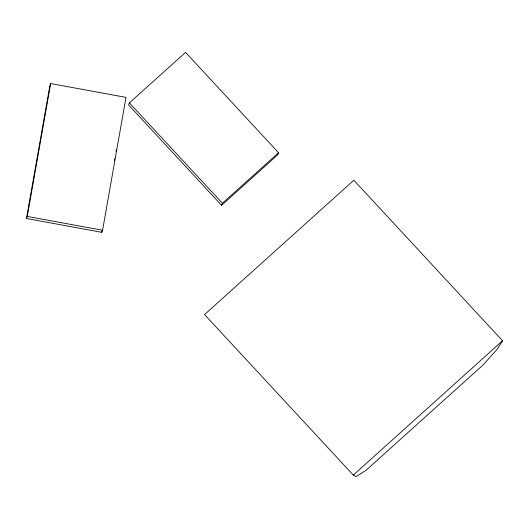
<?xml version="1.0" encoding="UTF-8"?>
<svg xmlns="http://www.w3.org/2000/svg" width="529" height="529" viewBox="0 0 529 529"><rect width="100%" height="100%" fill="white"/><g stroke="black" fill="none" stroke-linecap="round" stroke-linejoin="round"><path stroke-width="0.79" d="M26.45 218.503L49.871 85.632L50.691 83.556L126.001 97.376L102.58 230.247L101.76 232.324L26.45 218.503L27.27 216.427L50.691 83.556M101.76 232.324L102.044 230.704M114.476 160.214L114.76 158.594M116.043 151.301L116.327 149.681M129.426 102.877L128.607 104.954L221.591 205.331L277.718 154.818L278.538 152.742L185.553 52.364L129.426 102.877L222.411 203.255L221.591 205.331M502.55 340.769L497.26 349.166L483.056 364.977L365.942 470.374L356.129 476.636L353.279 475.102L204.571 314.563L353.841 180.23L502.55 340.769L353.279 475.102M222.411 203.255L278.538 152.742M27.27 216.427L102.58 230.247"/></g></svg>
